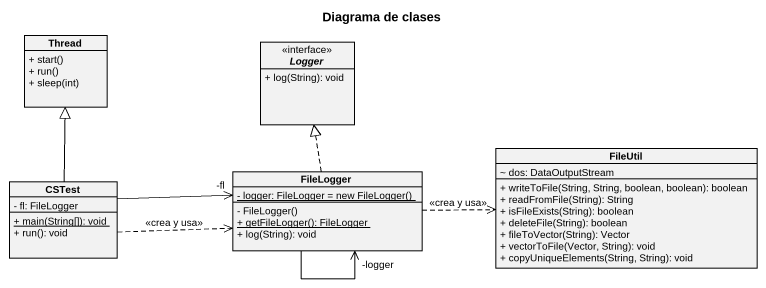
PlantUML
@startuml
title Diagrama de clases
hide circle
hide empty members
skinparam classAttributeIconSize 0
class Thread {
  + start()
  + run()
  + sleep(int)
}
interface Logger <<interface>> {
  + log(String): void
}
class FileLogger {
  {static} {field} - logger: FileLogger = new FileLogger()
  - FileLogger()
  {static} + getFileLogger(): FileLogger
  + log(String): void
}
class FileUtil {
  ~ dos: DataOutputStream
  + writeToFile(String, String, boolean, boolean): boolean
  + readFromFile(String): String
  + isFileExists(String): boolean
  + deleteFile(String): boolean
  + fileToVector(String): Vector
  + vectorToFile(Vector, String): void
  + copyUniqueElements(String, String): void
}
class CSTest {
  - fl: FileLogger
  {static} + main(String[]): void
  + run(): void
}
FileLogger .up.|> Logger
FileLogger --> "-logger" FileLogger
FileLogger .right.> FileUtil : <<crea y usa>>
CSTest -up-|> Thread
CSTest -right-> "-fl" FileLogger
CSTest .right.> FileLogger : <<crea y usa>>
@enduml
